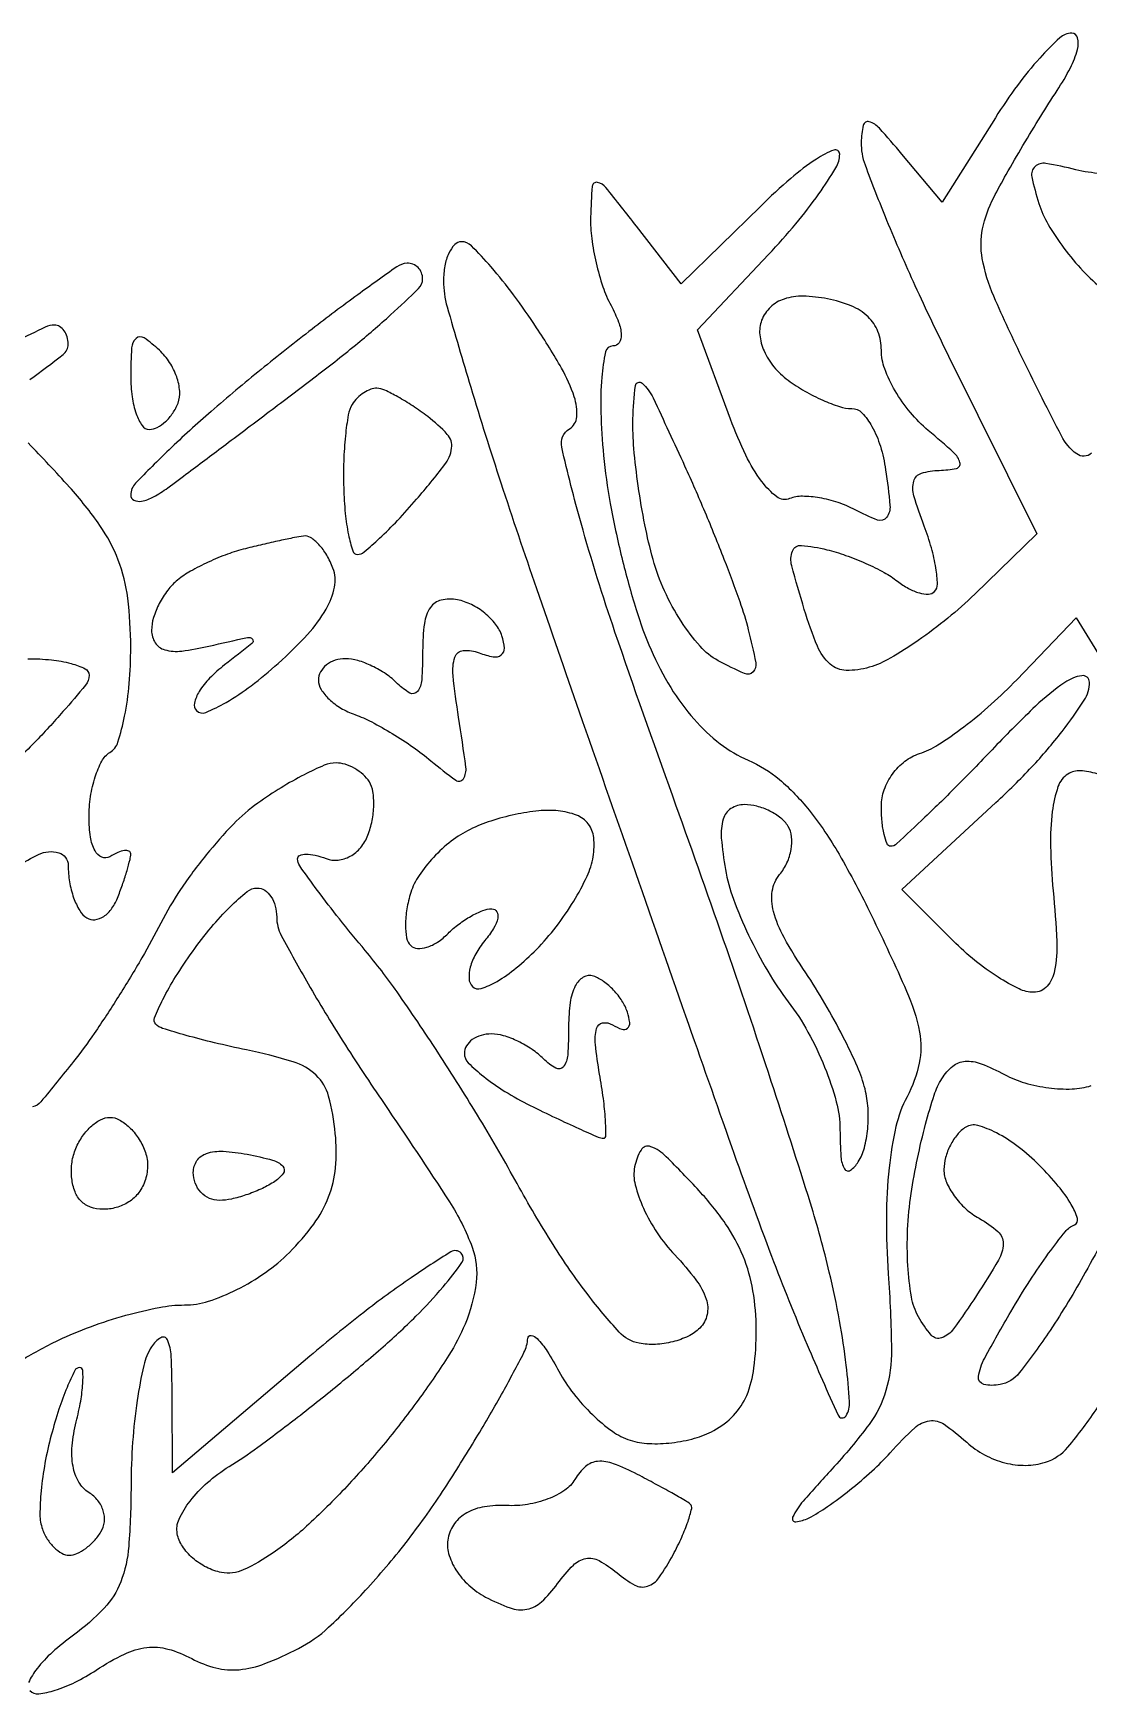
# Model space of a CAD drawing. Extents: x 3.4 to 43.8, y 4.7 to 62.8.
# Drawn here: x 25.49 to 29.77, y 10.86 to 17.6 of the extents above; entities that cross this region are included whole.
import ezdxf

# ---------------------------------------------------------------- set-up
doc = ezdxf.new("R2010")
doc.units = 0
doc.header["$MEASUREMENT"] = 0

msp = doc.modelspace()

# ---------------------------------------------------------------- linework, layer by layer
for points in [[(29.786238, 15.892338, -0.350361), (29.725551, 15.889949, -0.115748), (29.663726, 15.96251, -0.004809), (29.509735, 16.269001, -0.011517), (29.389483, 16.529182, -0.057366), (29.342725, 16.682892, -0.096046), (29.344025, 16.803193, -0.06926), (29.388975, 16.930017, -0.009314), (29.43991, 17.023799, -0.004649), (29.507667, 17.140655, -0.004613), (29.580089, 17.260388, -0.006779), (29.646125, 17.36415, 0.024595), (29.700284, 17.45634, 0.058198), (29.728721, 17.530604, 0.119782), (29.729241, 17.577839, 0.349068), (29.705391, 17.5968, 0.188071), (29.657101, 17.57797, 0.023152), (29.575929, 17.496064, 0.024788), (29.485359, 17.385213, 0.018097), (29.39564, 17.25387), (29.179158, 16.91094), (29.016694, 17.10582, 0.009501), (28.925057, 17.211588, 0.139598), (28.883755, 17.237509, 0.432898), (28.859745, 17.22331, 0.050171), (28.851415, 17.153893, 0.094167), (28.866973, 17.062498, 0.007916), (28.954435, 16.838479, 0.010305), (29.069369, 16.573071, 0.007782), (29.206076, 16.286296), (29.563551, 15.565505), (29.311826, 15.320737, -0.021421), (29.202544, 15.223224, -0.019749), (29.082397, 15.132602, -0.020187), (28.968934, 15.060458, -0.059713), (28.884279, 15.023995, -0.077062), (28.790495, 15.01139, -0.178441), (28.725329, 15.03692, -0.113996), (28.673998, 15.109242, -0.023115), (28.620581, 15.258347, -0.00903), (28.569529, 15.436073, -0.156568), (28.572443, 15.495558, -0.337702), (28.608616, 15.51823, -0.036921), (28.711803, 15.501018, -0.025882), (28.788266, 15.47813, -0.019334), (28.869955, 15.445383, -0.019663), (28.944689, 15.408426, -0.041503), (28.998694, 15.372925, 0.041484), (29.043089, 15.34374, 0.056936), (29.087345, 15.325813, 0.071033), (29.124944, 15.320923, 0.195662), (29.149111, 15.331111, 0.208572), (29.160735, 15.360715, 0.030135), (29.154282, 15.426788, 0.029944), (29.136258, 15.508358, 0.021497), (29.106861, 15.596967, -0.018389), (29.065477, 15.719162, -0.139314), (29.064698, 15.779416, -0.257793), (29.095683, 15.811466, -0.069712), (29.167944, 15.823015, 0.047484), (29.237826, 15.831028, 0.431605), (29.252108, 15.854489, 0.143347), (29.227317, 15.894668, 0.009484), (29.12355, 15.984625, -0.045997), (29.050717, 16.057721, -0.040723), (28.989115, 16.14581, -0.04293), (28.946811, 16.234961, -0.089551), (28.9332, 16.310348, 0.09194), (28.919154, 16.386092, 0.1107), (28.879123, 16.446237, 0.093673), (28.811218, 16.490364, 0.050186), (28.715032, 16.518981, 0.041298), (28.615914, 16.52956, 0.084722), (28.538865, 16.518289, 0.110738), (28.483267, 16.485348, 0.112708), (28.447486, 16.432009, 0.118192), (28.439752, 16.373358, 0.078055), (28.457308, 16.307355, 0.069551), (28.49728, 16.242835, 0.061553), (28.554924, 16.188666, 0.027325), (28.622389, 16.144779, 0.025955), (28.695381, 16.107683, 0.026886), (28.763301, 16.081765, 0.077853), (28.812868, 16.074, -0.204567), (28.85427, 16.056321, -0.064587), (28.895004, 16.000997, -0.052354), (28.929086, 15.920622, -0.037698), (28.950471, 15.82548, -0.01246), (28.96812, 15.680104, -0.188901), (28.954457, 15.632141, -0.332123), (28.917282, 15.621509, -0.03217), (28.826562, 15.662794, 0.041866), (28.757424, 15.692656, 0.038627), (28.682396, 15.711559, 0.040923), (28.612726, 15.717692, 0.093372), (28.561004, 15.70827, -0.26094), (28.508927, 15.715826, -0.069356), (28.447853, 15.777845, -0.047832), (28.383527, 15.884278, -0.023283), (28.321412, 16.030585), (28.186996, 16.393259), (28.475498, 16.699126, 0.015312), (28.585975, 16.823681, 0.019707), (28.679252, 16.944981, 0.017866), (28.748265, 17.050224, 0.137017), (28.764, 17.106566, 0.526106), (28.740613, 17.12264, 0.054364), (28.669579, 17.086102, 0.032227), (28.566027, 17.007686, 0.015234), (28.442567, 16.894268), (28.121134, 16.580397), (27.939667, 16.813649, 0.003872), (27.81572, 16.970445, 0.175826), (27.781001, 16.991543, 0.449904), (27.759834, 16.975531, 0.013415), (27.7535, 16.850988, 0.038163), (27.758051, 16.76405, 0.024493), (27.775906, 16.664557, 0.024594), (27.803142, 16.568293, 0.041648), (27.836377, 16.491438, -0.031319), (27.86687, 16.424733, -0.080361), (27.87768, 16.372948, -0.161662), (27.868653, 16.340972, -0.248721), (27.843812, 16.3278, 0.354153), (27.814014, 16.303667, 0.031086), (27.798735, 16.200596, 0.02912), (27.794919, 16.058196, 0.015877), (27.805962, 15.88365, 0.021573), (27.833085, 15.688456, 0.014599), (27.880007, 15.468751, 0.014727), (27.937922, 15.258719, 0.028264), (27.998644, 15.094929, 0.03443), (28.078412, 14.941847, 0.043133), (28.173399, 14.813039, 0.047517), (28.279646, 14.713222, 0.064478), (28.393067, 14.646695, -0.076101), (28.519532, 14.568531, -0.048603), (28.639843, 14.443998, -0.037182), (28.76151, 14.264894, -0.017428), (28.892827, 14.017221, -0.009119), (29.035245, 13.710281, -0.055644), (29.087677, 13.543745, -0.101296), (29.086654, 13.416925, -0.069203), (29.037343, 13.281054, 0.065729), (28.992466, 13.16002, 0.029565), (28.964628, 12.992509, 0.025725), (28.9537, 12.790841, 0.017952), (28.961266, 12.5631, -0.013937), (28.973958, 12.255483, -0.073777), (28.951501, 12.0888, -0.090244), (28.883366, 11.951695, -0.026368), (28.732151, 11.769939, 0.008071), (28.616059, 11.640349, 0.06787), (28.573217, 11.574794, 0.580544), (28.585877, 11.55663, 0.096436), (28.638047, 11.571753, 0.03349), (28.714746, 11.617871, 0.016749), (28.805458, 11.685667, 0.016549), (28.895029, 11.762408, 0.023436), (28.969028, 11.836849, -0.020741), (29.068256, 11.93775, -0.155256), (29.128098, 11.966232, -0.187284), (29.187489, 11.952069, -0.032808), (29.279269, 11.87936, 0.060096), (29.352, 11.827927, 0.061629), (29.434272, 11.795792, 0.064027), (29.518899, 11.785469, 0.075351), (29.598582, 11.798076, 0.142424), (29.689497, 11.858985, 0.026543), (29.811458, 12.021261, 0.023655)], [(29.823427, 17.027063, -0.044653), (29.721963, 17.043089, 0.018946), (29.600663, 17.068692, 0.232598), (29.556549, 17.055675, 0.265582), (29.543418, 17.014342, 0.023945), (29.572344, 16.905369, 0.055478), (29.609801, 16.821078, 0.028475), (29.673814, 16.724632, 0.027903), (29.751848, 16.631737, 0.03747), (29.832894, 16.557523, -0.031441)], [(25.47848, 16.19165, 0.010273), (25.613079, 16.292562, 0.230699), (25.6338, 16.335081, 0.070762), (25.629597, 16.36463, 0.086314), (25.617345, 16.389688, 0.100247), (25.599144, 16.40644, 0.136887), (25.577783, 16.4124, 0.111701), (25.541053, 16.404091, 0.005056), (25.424207, 16.346915, 0.008249)], [(25.345148, 14.163138, -0.042167), (25.513849, 14.264231, -0.187641), (25.595397, 14.271147, -0.332621), (25.6338, 14.219806, 0.041693), (25.639401, 14.152748, 0.043754), (25.656047, 14.088663, 0.047912), (25.680452, 14.036465, 0.121629), (25.709535, 14.006779, 0.169737), (25.742402, 13.999522, 0.120446), (25.778053, 14.012888, 0.091339), (25.81125, 14.045769, 0.060475), (25.836435, 14.093305, 0.009231), (25.856024, 14.147313, 0.01076), (25.87257, 14.199332, 0.009823), (25.884711, 14.24375, 0.061867), (25.8876, 14.267012, 0.30111), (25.880424, 14.277847, 0.136025), (25.862749, 14.280167, 0.070413), (25.835475, 14.27231, 0.033138), (25.803, 14.2551, -0.248314), (25.770527, 14.252928, -0.167127), (25.742781, 14.278836, -0.085479), (25.724239, 14.33519, -0.03685), (25.7184, 14.414314, -0.036773), (25.724645, 14.499106, -0.040854), (25.743251, 14.579045, -0.044834), (25.77046, 14.643408, -0.132684), (25.803, 14.6781, 0.17958), (25.835897, 14.720326, 0.02769), (25.862749, 14.824999, 0.027943), (25.881414, 14.957572, 0.021004), (25.8876, 15.104758, 0.030817), (25.875261, 15.304766, 0.060652), (25.836772, 15.459111, 0.060861), (25.762478, 15.599373, 0.031232), (25.638567, 15.755415, 0.008877), (25.471776, 15.933979, 0.138043)], [(29.808244, 14.591163, 0.06646), (29.740216, 14.603677, 0.151844), (29.690224, 14.590795, 0.175821), (29.649767, 14.53964, 0.048771), (29.626717, 14.438272, 0.037335), (29.619452, 14.297287, 0.018163), (29.630174, 14.117208, -0.012664), (29.644685, 13.911617, -0.058559), (29.636142, 13.792917, -0.133622), (29.605176, 13.729542, -0.215921), (29.551436, 13.7052, -0.112883), (29.492181, 13.71875, -0.029615), (29.406548, 13.76652, -0.028527), (29.312967, 13.83405, -0.025822), (29.22436, 13.913949), (29.015611, 14.122698), (29.397406, 14.474624, 0.018204), (29.543455, 14.619428, 0.023272), (29.666472, 14.763496, 0.022153), (29.756193, 14.890265, 0.14753), (29.777239, 14.963825, 0.45443), (29.746637, 14.989781, 0.113495), (29.677126, 14.962368, 0.040249), (29.55876, 14.866236, 0.011583), (29.391886, 14.69925, -0.004583), (29.242217, 14.545227, -0.007121), (29.110057, 14.415443, -0.002755), (28.995158, 14.306984, -0.190004), (28.970847, 14.2974, -0.306245), (28.956237, 14.307275, -0.038964), (28.944259, 14.345428, -0.034884), (28.935922, 14.398235, -0.021712), (28.9332, 14.460899, -0.086819), (28.944775, 14.527058, -0.070544), (28.978527, 14.590756, -0.070752), (29.028533, 14.642391, -0.088432), (29.087505, 14.673372, 0.066007), (29.162863, 14.708772, 0.019715), (29.267151, 14.781723, 0.019397), (29.37895, 14.873735, 0.019855), (29.482383, 14.973452), (29.722957, 15.224557), (30.034043, 14.718705, 0.005816)], [(25.470643, 15.0588, -0.02555), (25.565584, 15.053945, -0.040491), (25.645621, 15.039123, -0.048722), (25.702322, 15.017689, -0.285392), (25.7184, 14.991814, -0.172959), (25.704054, 14.951583, -0.008762), (25.612782, 14.843788, -0.013171), (25.496606, 14.71819, -0.009088), (25.35885, 14.581958, -0.009262)], [(25.478565, 10.871235, 0.228152), (25.514127, 10.858785, 0.047469), (25.580701, 10.872746, 0.041042), (25.661961, 10.905545, 0.028602), (25.747687, 10.954953, -0.032343), (25.861906, 11.019651, -0.082999), (25.952743, 11.046274, -0.097056), (26.0385, 11.039914, -0.056024), (26.134963, 11.001445, 0.061264), (26.233259, 10.96343, 0.085431), (26.32709, 10.956267, 0.068821), (26.432337, 10.981095, 0.027044), (26.568516, 11.042429, 0.06784), (26.690643, 11.128281, 0.020803), (26.84972, 11.288763, 0.020398), (27.014737, 11.48523, 0.021011), (27.16148, 11.692612, 0.007162), (27.289486, 11.897025, 0.009899), (27.398024, 12.084263, 0.006861), (27.483043, 12.24296, 0.110839), (27.498387, 12.301266, -0.442657), (27.512074, 12.312812, -0.172183), (27.536961, 12.300054, -0.04776), (27.577271, 12.248182, -0.016936), (27.624945, 12.16706, 0.0412), (27.684345, 12.076356, 0.035167), (27.760799, 11.991345, 0.036673), (27.841877, 11.923781, 0.078682), (27.914462, 11.887423, 0.066057), (27.990727, 11.873906, 0.03989), (28.082586, 11.877238, 0.039304), (28.174994, 11.895447, 0.054623), (28.253204, 11.92689, 0.080366), (28.333466, 11.988132, 0.089819), (28.386688, 12.069459, 0.070052), (28.41633, 12.180693, 0.030149), (28.4256, 12.334291, 0.041883), (28.412183, 12.494186, 0.055556), (28.372086, 12.634455, 0.053728), (28.3008, 12.765947, 0.035899), (28.193585, 12.899647, 0.009315), (28.060421, 13.037997, 0.107782), (27.997456, 13.078456, 0.359313), (27.958387, 13.064921, 0.089525), (27.932128, 12.996985, 0.110782), (27.934353, 12.923858, 0.044211), (27.967928, 12.828774, 0.040955), (28.023806, 12.728798, 0.040686), (28.095343, 12.639032, -0.025781), (28.180633, 12.538312, -0.080681), (28.222275, 12.460256, -0.135274), (28.226089, 12.396927, -0.145164), (28.196586, 12.342546, -0.08467), (28.150263, 12.309722, -0.050581), (28.086589, 12.286735, -0.048843), (28.016438, 12.276294, -0.060174), (27.950495, 12.28092, -0.161335), (27.869454, 12.326269, -0.021996), (27.743169, 12.477199, -0.022547), (27.601079, 12.681516, -0.014705), (27.455059, 12.928935, 0.010082), (27.304449, 13.189608, 0.008302), (27.133631, 13.461652, 0.008403), (26.968405, 13.706251, 0.022017), (26.83935, 13.874291, -0.006362), (26.733995, 14.002928, -0.0094), (26.645167, 14.118643, -0.005197), (26.573634, 14.217683, -0.155002), (26.5644, 14.246755, -0.300847), (26.573508, 14.260522, -0.099003), (26.59847, 14.265699, -0.060835), (26.635904, 14.261398, -0.032637), (26.680383, 14.247583, 0.119434), (26.728734, 14.241327, 0.100673), (26.778009, 14.257098, 0.092133), (26.820658, 14.292597, 0.081801), (26.849857, 14.342472, 0.043425), (26.866806, 14.401498, 0.041384), (26.873663, 14.46353, 0.044265), (26.870245, 14.519405, 0.101346), (26.855782, 14.558834, 0.072212), (26.831093, 14.58828, 0.052939), (26.796426, 14.613191, 0.053264), (26.757587, 14.630113, 0.076262), (26.720517, 14.6358, 0.100625), (26.672834, 14.626106, 0.018602), (26.591273, 14.587872, 0.019287), (26.497842, 14.535105, 0.016523), (26.403686, 14.472642, 0.045384), (26.304067, 14.387107, 0.022536), (26.193501, 14.262445, 0.022162), (26.089711, 14.121922, 0.030222), (26.009926, 13.986192, -0.013779), (25.933042, 13.844972, -0.009225), (25.837744, 13.687619, -0.009293), (25.739683, 13.538465, -0.018029), (25.65495, 13.423759, -0.003486), (25.523331, 13.260749, -0.174481), (25.488459, 13.239889, -0.457245)], [(25.434635, 12.206035, -0.028323), (25.59437, 12.293631, -0.02379), (25.724414, 12.348214, -0.019495), (25.867933, 12.39432, -0.019926), (26.00342, 12.426331, -0.048078), (26.105816, 12.4362, 0.078074), (26.202526, 12.451394, 0.038117), (26.318418, 12.498742, 0.036619), (26.434057, 12.567629, 0.043761), (26.5312, 12.64911, 0.038279), (26.629978, 12.764292, 0.066085), (26.690444, 12.874875, 0.069479), (26.718155, 12.993405, 0.047117), (26.717705, 13.132256, 0.04037), (26.690402, 13.283935, 0.139982), (26.639904, 13.368764, 0.115318), (26.546092, 13.423237, 0.023251), (26.357921, 13.471276, -0.007504), (26.227635, 13.500201, -0.010463), (26.112073, 13.530252, -0.00717), (26.016972, 13.558597, -0.120931), (25.989142, 13.575458, -0.303063), (25.983925, 13.601615, -0.01919), (26.018246, 13.676444, -0.023012), (26.069894, 13.767827, -0.014585), (26.137932, 13.869529, -0.018775), (26.21423, 13.968589, -0.024977), (26.291175, 14.052215, -0.023776), (26.359849, 14.113612, -0.172161), (26.400961, 14.1282, -0.14811), (26.431026, 14.119094, -0.098907), (26.456641, 14.093483, -0.082454), (26.473911, 14.055197, -0.064894), (26.4798, 14.010014, 0.123416), (26.498309, 13.936172, 0.00781), (26.607702, 13.739124, 0.011102), (26.748421, 13.506811, 0.008004), (26.915212, 13.2538, -0.005956), (27.180723, 12.854603, -0.055889), (27.272756, 12.6704, -0.119935), (27.288922, 12.5279, -0.066832), (27.243888, 12.35809, -0.044053), (27.178502, 12.232724, -0.014704), (27.061889, 12.061613, -0.014506), (26.92098, 11.878782, -0.016046), (26.774199, 11.710656, -0.018128), (26.609725, 11.546401, -0.035348), (26.465381, 11.430196, -0.044817), (26.344394, 11.361314, -0.155805), (26.256144, 11.350773, -0.06994), (26.195014, 11.371705, -0.062476), (26.139396, 11.409296, -0.065728), (26.097429, 11.457107, -0.100049), (26.076506, 11.508054, -0.156884), (26.083701, 11.567238, -0.056382), (26.128227, 11.640708, -0.049052), (26.198898, 11.715732, -0.040957), (26.287034, 11.780723, 0.019847), (26.403115, 11.858983, 0.006824), (26.564854, 11.981056, 0.006769), (26.739754, 12.120682, 0.007788), (26.902711, 12.258729, 0.014489), (27.044665, 12.39028, 0.024132), (27.1553, 12.509951, 0.021198), (27.231376, 12.608883, 0.364617), (27.228112, 12.646688, 0.349028), (27.185935, 12.651508, 0.010165), (27.025193, 12.546615, 0.016286), (26.832774, 12.406006, 0.009973), (26.614851, 12.228488), (26.0568, 11.755078), (26.055505, 12.074489, 0.010383), (26.051675, 12.228762, 0.090953), (26.036346, 12.295127, 0.455996), (26.009689, 12.30357, 0.112508), (25.9722, 12.267, 0.088392), (25.94032, 12.19105, 0.018612), (25.913901, 12.048981, 0.018957), (25.895416, 11.879649, 0.016967), (25.888895, 11.703006, -0.01768), (25.879468, 11.457114, -0.073701), (25.847081, 11.312833, -0.098127), (25.779346, 11.205646, -0.045539), (25.655105, 11.096551, 0.025764), (25.570018, 11.027593, 0.043423), (25.507342, 10.960503, 0.056777), (25.472766, 10.904258, 0.315688)], [(29.912486, 12.859635, -0.012235), (29.760677, 12.568218, -0.020765), (29.617853, 12.33329, -0.019529), (29.49258, 12.160324, -0.180593), (29.414985, 12.113007, -0.103835), (29.348591, 12.114114, -0.39146), (29.327109, 12.145451, -0.088927), (29.35239, 12.221058, -0.00682), (29.45825, 12.408671, -0.011208), (29.535513, 12.534756, -0.014794), (29.611803, 12.645847, -0.01218), (29.679653, 12.734049, -0.12363), (29.716325, 12.761622, 0.384348), (29.72846, 12.787519, 0.059049), (29.703555, 12.844259, 0.041248), (29.651011, 12.918794, 0.022232), (29.575109, 13.001764, 0.032), (29.487895, 13.078476, 0.044303), (29.400178, 13.134563, 0.052054), (29.324038, 13.16465, 0.209458), (29.275644, 13.157799, 0.082416), (29.241718, 13.128162, 0.053447), (29.213039, 13.084532, 0.052199), (29.19357, 13.034397, 0.066626), (29.187, 12.985311, 0.101257), (29.197416, 12.934406, 0.055453), (29.228873, 12.87875, 0.051993), (29.275026, 12.827087, 0.056955), (29.329547, 12.787834, -0.051056), (29.406164, 12.73403, -0.22625), (29.427602, 12.684912, -0.125052), (29.408243, 12.618163, -0.012237), (29.319055, 12.474495, -0.01174), (29.22602, 12.339527, -0.149538), (29.177466, 12.302851, -0.313395), (29.135331, 12.31394, -0.048999), (29.083444, 12.388477, -0.086098), (29.05516, 12.468836, -0.027004), (29.040764, 12.596065, -0.026085), (29.039811, 12.7424, -0.026125), (29.054104, 12.887963, -0.013507), (29.079726, 13.031095, -0.014229), (29.112666, 13.170148, -0.013981), (29.147752, 13.28815, -0.060195), (29.17871, 13.354385, -0.08025), (29.223389, 13.405571, -0.158412), (29.272992, 13.425315, -0.110599), (29.337488, 13.41519, -0.028853), (29.433237, 13.370848, 0.052351), (29.515715, 13.337254, 0.038993), (29.612015, 13.317307, 0.039818), (29.706895, 13.312873, 0.068717), (29.784649, 13.32623, 0.067281)]]:
    msp.add_lwpolyline(points, format="xyb")
for points in [[(27.229958, 16.7508, 0.203541), (27.201922, 16.738894, 0.083893), (27.178149, 16.704161, 0.064069), (27.16199, 16.652806, 0.044251), (27.1566, 16.592029, 0.06972), (27.171426, 16.486224, 0.003729), (27.267321, 16.15998, 0.005784), (27.389135, 15.772931, 0.004178), (27.533522, 15.344179, 0.000489), (27.707692, 14.84252, 0.00027), (27.921459, 14.229811, 0.000269), (28.138824, 13.608942, 0.000432), (28.324863, 13.07993, 0.005646), (28.48746, 12.634939, 0.010129), (28.632404, 12.274008, 0.005262), (28.757296, 11.988729, 0.601076), (28.789862, 11.986602, 0.155013), (28.804016, 12.042975, 0.013575), (28.790793, 12.191609, 0.016788), (28.763682, 12.371659, 0.012265), (28.722003, 12.569572, 0.017873), (28.645199, 12.849448, 0.003554), (28.486533, 13.343616, 0.003757), (28.293275, 13.9166, 0.00349), (28.086721, 14.500903, -0.004171), (27.852277, 15.166986, -0.014031), (27.71483, 15.608142, -0.012393), (27.636354, 15.916532, -0.320775), (27.66778, 15.991612, 0.242278), (27.697254, 16.04058, 0.095499), (27.687235, 16.12097, 0.05157), (27.635423, 16.237788, 0.016025), (27.534498, 16.401459, 0.013611), (27.440597, 16.535291, 0.019489), (27.349677, 16.648181, 0.015758), (27.269814, 16.734165, 0.200311)], [(27.00855, 16.663077, 0.1421), (26.967048, 16.648792, 0.003817), (26.808418, 16.535199, 0.007662), (26.623565, 16.3963, 0.005138), (26.41635, 16.232134, 0.008685), (26.213742, 16.062293, 0.012906), (26.04292, 15.906059, 0.007984), (25.907214, 15.771108, 0.19549), (25.8876, 15.72286, 0.287468), (25.90077, 15.701846, 0.162025), (25.931703, 15.697806, 0.077229), (25.980073, 15.715219, 0.033755), (26.037739, 15.751953, 0.002229), (26.122326, 15.814818, 0.000438), (26.27363, 15.928524, 0.000465), (26.449686, 16.061329, 0.000431), (26.629939, 16.197808, 0.008917), (26.799332, 16.33112, 0.013299), (26.942145, 16.454166, 0.008272), (27.055542, 16.560728, 0.20269), (27.072, 16.599658, 0.095369), (27.067158, 16.624815, 0.101678), (27.053362, 16.645736, 0.104208), (27.032755, 16.659163, 0.105136)], [(26.0039, 16.310431, 0.037569), (25.941653, 16.360383, 0.348449), (25.909504, 16.358147, 0.194788), (25.891139, 16.31974, 0.015318), (25.8876, 16.204235, 0.033407), (25.893104, 16.121944, 0.051188), (25.909792, 16.052508, 0.066365), (25.934151, 16.004636, 0.246725), (25.963149, 15.9894, 0.120777), (25.995065, 15.997224, 0.0649), (26.028476, 16.020595, 0.058737), (26.058242, 16.054985, 0.057487), (26.079448, 16.095595, 0.112248), (26.086447, 16.144256, 0.064449), (26.074066, 16.202509, 0.059368), (26.045334, 16.260977, 0.061098)], [(28.13487, 15.84115, -0.007449), (28.216646, 15.654861, -0.007027), (28.294494, 15.462583, -0.007007), (28.358658, 15.290355, -0.024182), (28.393196, 15.176391, -0.011507), (28.423547, 15.042485, -0.247059), (28.412527, 15.004806, -0.316611), (28.377994, 14.998215, -0.016686), (28.271559, 15.050687, -0.089033), (28.197419, 15.109304, -0.037978), (28.120784, 15.210471, -0.036026), (28.053443, 15.333637, -0.039378), (28.006773, 15.461645, -0.018819), (27.9736, 15.601274, -0.013462), (27.946641, 15.759554, -0.013622), (27.929108, 15.911962, -0.028194), (27.925403, 16.0317, -0.023897), (27.935317, 16.166832, -0.608959), (27.962434, 16.17691, -0.098219), (28.006775, 16.116961, -0.003122)], [(26.886643, 16.155909, 0.100344), (26.861178, 16.151956, 0.055762), (26.83299, 16.137798, 0.052391), (26.806528, 16.116332, 0.057811), (26.786083, 16.090476, 0.096732), (26.770153, 16.048246, 0.016623), (26.758605, 15.96297, 0.017562), (26.75181, 15.860548, 0.014887), (26.751664, 15.752076, 0.016644), (26.758066, 15.648473, 0.026949), (26.771157, 15.561194, 0.025386), (26.788087, 15.495854, 0.32765), (26.807231, 15.4818, 0.177064), (26.83476, 15.491864, 0.012281), (26.897547, 15.547553, 0.016258), (26.970285, 15.619888, 0.011452), (27.047452, 15.705639, 0.012764), (27.161255, 15.84513, 0.132154), (27.189605, 15.912935, 0.222685), (27.171968, 15.968957, 0.044579), (27.092445, 16.041348, 0.016383), (27.031747, 16.084373, 0.018983), (26.971211, 16.121147, 0.018338), (26.918134, 16.148193, 0.097457)], [(26.588205, 15.556586, 0.013744), (26.552133, 15.550213, 0.003181), (26.491816, 15.537438, 0.003282), (26.422526, 15.521824, 0.003205), (26.3529, 15.505183, 0.027989), (26.280379, 15.482988, 0.020275), (26.202338, 15.45059, 0.020582), (26.130525, 15.41364, 0.041419), (26.07795, 15.377738, 0.058496), (26.037481, 15.336169, 0.044257), (26.003264, 15.282395, 0.045231), (25.979918, 15.225248, 0.074494), (25.9722, 15.173729, 0.142858), (25.986919, 15.123265, 0.18558), (26.025337, 15.094886, 0.098829), (26.094555, 15.089879, 0.025778), (26.20485, 15.109533, -0.002834), (26.360821, 15.144775, -0.279758), (26.381342, 15.137769, -0.421434), (26.379569, 15.120361, -0.004004), (26.268433, 15.033462, 0.034687), (26.207667, 14.979631, 0.056452), (26.165256, 14.925403, 0.078769), (26.145952, 14.878932, 0.261183), (26.154607, 14.848193, 0.303321), (26.19189, 14.840775, 0.03283), (26.274695, 14.88162, 0.031512), (26.376072, 14.94904, 0.019835), (26.485847, 15.039558, 0.024849), (26.604896, 15.15707, 0.055215), (26.680063, 15.259755, 0.078637), (26.714208, 15.349213, 0.144514), (26.708079, 15.426282, 0.040998), (26.682631, 15.479185, 0.053406), (26.650686, 15.522358, 0.064245), (26.617411, 15.550315, 0.181407)], [(27.21304, 15.297653, 0.104318), (27.14721, 15.296579, 0.189495), (27.103398, 15.266685, 0.118803), (27.078953, 15.201937, 0.031135), (27.072, 15.090383, -0.01567), (27.068307, 14.972575, -0.148302), (27.05085, 14.92579, -0.373943), (27.020318, 14.919489, -0.068414), (26.97048, 14.95728, 0.047088), (26.923526, 14.996135, 0.037433), (26.866475, 15.028979, 0.038655), (26.808449, 15.051501, 0.073375), (26.75898, 15.0588, 0.077828), (26.716966, 15.05222, 0.090244), (26.681307, 15.033169, 0.10078), (26.657468, 15.004822, 0.125235), (26.649, 14.971545, 0.141509), (26.659756, 14.9343, 0.063057), (26.69249, 14.894498, 0.055187), (26.740417, 14.858339, 0.048858), (26.79705, 14.831786, -0.034874), (26.865215, 14.802117, -0.01647), (26.948838, 14.754992, -0.016233), (27.033494, 14.6997, -0.022036), (27.105875, 14.644091, 0.017651), (27.206129, 14.56566, 0.433386), (27.237258, 14.571625, 0.176383), (27.247402, 14.618215, 0.005135), (27.217757, 14.821142, -0.011892), (27.19536, 14.99042, -0.104526), (27.202903, 15.065192, -0.306139), (27.236988, 15.092074, -0.11046), (27.301175, 15.082611, 0.045123), (27.358226, 15.066439, 0.208601), (27.390901, 15.073926, 0.255317), (27.403556, 15.101212, 0.064031), (27.393783, 15.151069, 0.086062), (27.368177, 15.198713, 0.056191), (27.324312, 15.243311, 0.054648), (27.269933, 15.278337, 0.067974)], [(27.6219, 14.441355, 0.050687), (27.543535, 14.44129, 0.026515), (27.447034, 14.426198, 0.026078), (27.34876, 14.400024, 0.036069), (27.264211, 14.365808, 0.051016), (27.188249, 14.318331, 0.03914), (27.11585, 14.252385, 0.040176), (27.057359, 14.17908, 0.071578), (27.023837, 14.109727, 0.034895), (27.007769, 14.043372, 0.041451), (27.002301, 13.979162, 0.046118), (27.007124, 13.92576, 0.151943), (27.023385, 13.894815, 0.186844), (27.050627, 13.882781, 0.089571), (27.089118, 13.887896, 0.069399), (27.132826, 13.908975, 0.049405), (27.17493, 13.94349, -0.034901), (27.218997, 13.9818, -0.033483), (27.268557, 14.014193, -0.035327), (27.316145, 14.036674, -0.092946), (27.353079, 14.0436, -0.270372), (27.372865, 14.032057, -0.186002), (27.376758, 14.005723, -0.083769), (27.359781, 13.964207, -0.03436), (27.324103, 13.914656, 0.045583), (27.287345, 13.861113, 0.061891), (27.265244, 13.806869, 0.077666), (27.260164, 13.760121, 0.186784), (27.274008, 13.728792, 0.283769), (27.309301, 13.720439, 0.050956), (27.373739, 13.749403, 0.041698), (27.451804, 13.803685, 0.026275), (27.533589, 13.878886, 0.029956), (27.613176, 13.970572, 0.026529), (27.684775, 14.074792, 0.027459), (27.739134, 14.175734, 0.069713), (27.763675, 14.2551, 0.065228), (27.766034, 14.332632, 0.138569), (27.744216, 14.388022, 0.139474), (27.69676, 14.423578, 0.066446)], [(28.377101, 14.4666, 0.145915), (28.322868, 14.450429, 0.178745), (28.291592, 14.408201, 0.092128), (28.283825, 14.33077, 0.022662), (28.300356, 14.203403, 0.044968), (28.332938, 14.082991, 0.022353), (28.394391, 13.937168, 0.021988), (28.472073, 13.79065, 0.030042), (28.555362, 13.666667, -0.037167), (28.635324, 13.543898, -0.029725), (28.703093, 13.401273, -0.030608), (28.75002, 13.261049, -0.064207), (28.765295, 13.147315, 0.014675), (28.769112, 13.037102, 0.113624), (28.783767, 12.988036, 0.443216), (28.807326, 12.982771, 0.098196), (28.839526, 13.016615, 0.07849), (28.864226, 13.073743, 0.039871), (28.87764, 13.151079, 0.03835), (28.878929, 13.234965, 0.046424), (28.866854, 13.312715, 0.042032), (28.836207, 13.401936, 0.014277), (28.777319, 13.525915, 0.014082), (28.704152, 13.659797, 0.015744), (28.626097, 13.784354, -0.020717), (28.538447, 13.927361, -0.062172), (28.495581, 14.033375, -0.100004), (28.490588, 14.115508, -0.139416), (28.520157, 14.182498, 0.065469), (28.550187, 14.230187, 0.064124), (28.567129, 14.284353, 0.069586), (28.569015, 14.33652, 0.113167), (28.55479, 14.378294, 0.085864), (28.52485, 14.412096, 0.053398), (28.480081, 14.44066, 0.051677), (28.428241, 14.460052, 0.06376)], [(27.764662, 13.770412, 0.217009), (27.72387, 13.766087, 0.145058), (27.691366, 13.731172, 0.081779), (27.670657, 13.663836, 0.033803), (27.6642, 13.56843, -0.015614), (27.660507, 13.450186, -0.147579), (27.64305, 13.403166, -0.37426), (27.612496, 13.396781, -0.068902), (27.56268, 13.43448, 0.047088), (27.515726, 13.473335, 0.037433), (27.458675, 13.506179, 0.038655), (27.400649, 13.528701, 0.073375), (27.35118, 13.536, 0.069574), (27.309146, 13.530123, 0.085577), (27.273507, 13.512969, 0.100049), (27.249678, 13.487495, 0.139036), (27.2412, 13.457596, 0.197354), (27.25694, 13.419273, 0.030284), (27.319572, 13.363127, 0.029963), (27.405822, 13.302795, 0.021938), (27.507998, 13.246096, 0.004252), (27.612438, 13.195099, 0.006203), (27.705386, 13.152097, 0.003275), (27.784491, 13.117304, 0.102309), (27.805304, 13.113, 0.416394), (27.815576, 13.123348, 0.012859), (27.813383, 13.189445, 0.018199), (27.805357, 13.273443, 0.010682), (27.789965, 13.37324, -0.016817), (27.772999, 13.492985, -0.090786), (27.777834, 13.558254, -0.295019), (27.802328, 13.58071, -0.18244), (27.842034, 13.572964, 0.056803), (27.880158, 13.555012, 0.264395), (27.903139, 13.55944, 0.24921), (27.911992, 13.581929, 0.05212), (27.902538, 13.624687, 0.062336), (27.880806, 13.670108, 0.046772), (27.846604, 13.713792, 0.047637), (27.805869, 13.749366, 0.075372)], [(25.803, 13.1976, -0.127635), (25.841233, 13.187679, -0.063678), (25.881766, 13.157815, -0.056927), (25.918323, 13.113961, -0.053742), (25.944883, 13.062162, -0.088505), (25.955877, 13.004951, -0.079659), (25.947111, 12.9452, -0.081122), (25.920383, 12.89213, -0.097503), (25.879485, 12.854185, -0.068739), (25.828375, 12.831586, -0.073593), (25.774245, 12.824392, -0.080594), (25.724685, 12.833187, -0.112705), (25.686724, 12.857036, -0.105142), (25.661634, 12.895677, -0.062343), (25.648425, 12.949228, -0.058282), (25.648372, 13.008698, -0.062798), (25.662211, 13.065013, -0.054869), (25.688355, 13.11572, -0.057495), (25.724555, 13.158653, -0.064084), (25.764846, 13.187869, -0.125507)], [(26.360679, 13.047619, -0.018507), (26.462839, 13.024141, -0.140785), (26.504684, 12.998907, -0.368271), (26.505939, 12.969558, -0.085933), (26.466429, 12.933746, -0.034928), (26.415221, 12.906097, -0.025719), (26.355185, 12.882547, -0.026196), (26.295809, 12.866113, -0.051392), (26.24715, 12.860495, -0.108463), (26.206807, 12.868834, -0.100955), (26.172464, 12.893411, -0.096755), (26.149442, 12.9305, -0.090902), (26.1414, 12.974368, -0.152474), (26.156224, 13.02185, -0.162191), (26.195121, 13.051052, -0.095836), (26.26226, 13.059919, -0.032287)], [(25.680131, 12.1824, 0.285111), (25.660493, 12.170211, 0.015806), (25.62919, 12.101633, 0.020528), (25.596212, 12.012827, 0.013192), (25.564981, 11.90745, 0.020343), (25.539581, 11.79443, 0.021746), (25.52412, 11.682202, 0.02195), (25.51931, 11.585156, 0.087852), (25.529313, 11.52675, 0.05501), (25.549089, 11.486307, 0.058502), (25.576869, 11.452064, 0.065577), (25.608058, 11.428775, 0.128303), (25.637858, 11.421, 0.107169), (25.669095, 11.427773, 0.051076), (25.704765, 11.44863, 0.047334), (25.739079, 11.479078, 0.049254), (25.766546, 11.515059, 0.112881), (25.780516, 11.55601, 0.100219), (25.776202, 11.600893, 0.094173), (25.754194, 11.64282, 0.086729), (25.717788, 11.675178, -0.125839), (25.676645, 11.717875, -0.084862), (25.653509, 11.781818, -0.06668), (25.649816, 11.864371, -0.039381), (25.666261, 11.96182, 0.016682), (25.684517, 12.046413, 0.029105), (25.693172, 12.117604, 0.030958), (25.69322, 12.170086, 0.396458)], [(27.943667, 11.7485, 0.028612), (27.846727, 11.792052, 0.111255), (27.782013, 11.801399, 0.161169), (27.73301, 11.780811, 0.081509), (27.689867, 11.728624, -0.113327), (27.648659, 11.68473, -0.056209), (27.580513, 11.649342, -0.051583), (27.497973, 11.627067, -0.052358), (27.41304, 11.622315, 0.05152), (27.322507, 11.617401, 0.087763), (27.251076, 11.592754, 0.106689), (27.201729, 11.549482, 0.109953), (27.175286, 11.490158, 0.118257), (27.177477, 11.427868, 0.074203), (27.207257, 11.360951, 0.066661), (27.259542, 11.298871, 0.061654), (27.32763, 11.250821, 0.037258), (27.42674, 11.206927, 0.132539), (27.495357, 11.201503, 0.143342), (27.554253, 11.231375, 0.046355), (27.619679, 11.305369, -0.035458), (27.683404, 11.380681, -0.155985), (27.734163, 11.407636, -0.173407), (27.787903, 11.398704, -0.046189), (27.860645, 11.348894, 0.048807), (27.933372, 11.299652, 0.205751), (27.984685, 11.294927, 0.163873), (28.030923, 11.329273, 0.028921), (28.088154, 11.422783, 0.016286), (28.123436, 11.494204, 0.025204), (28.148685, 11.558187, 0.022497), (28.163566, 11.609845, 0.283806), (28.157504, 11.628286, 0.043607), (28.138087, 11.641944, 0.003423), (28.083138, 11.673332, 0.004639), (28.016884, 11.709773, 0.003532)]]:
    msp.add_lwpolyline(points, format="xyb", close=True)

doc.saveas('drawing.dxf')
